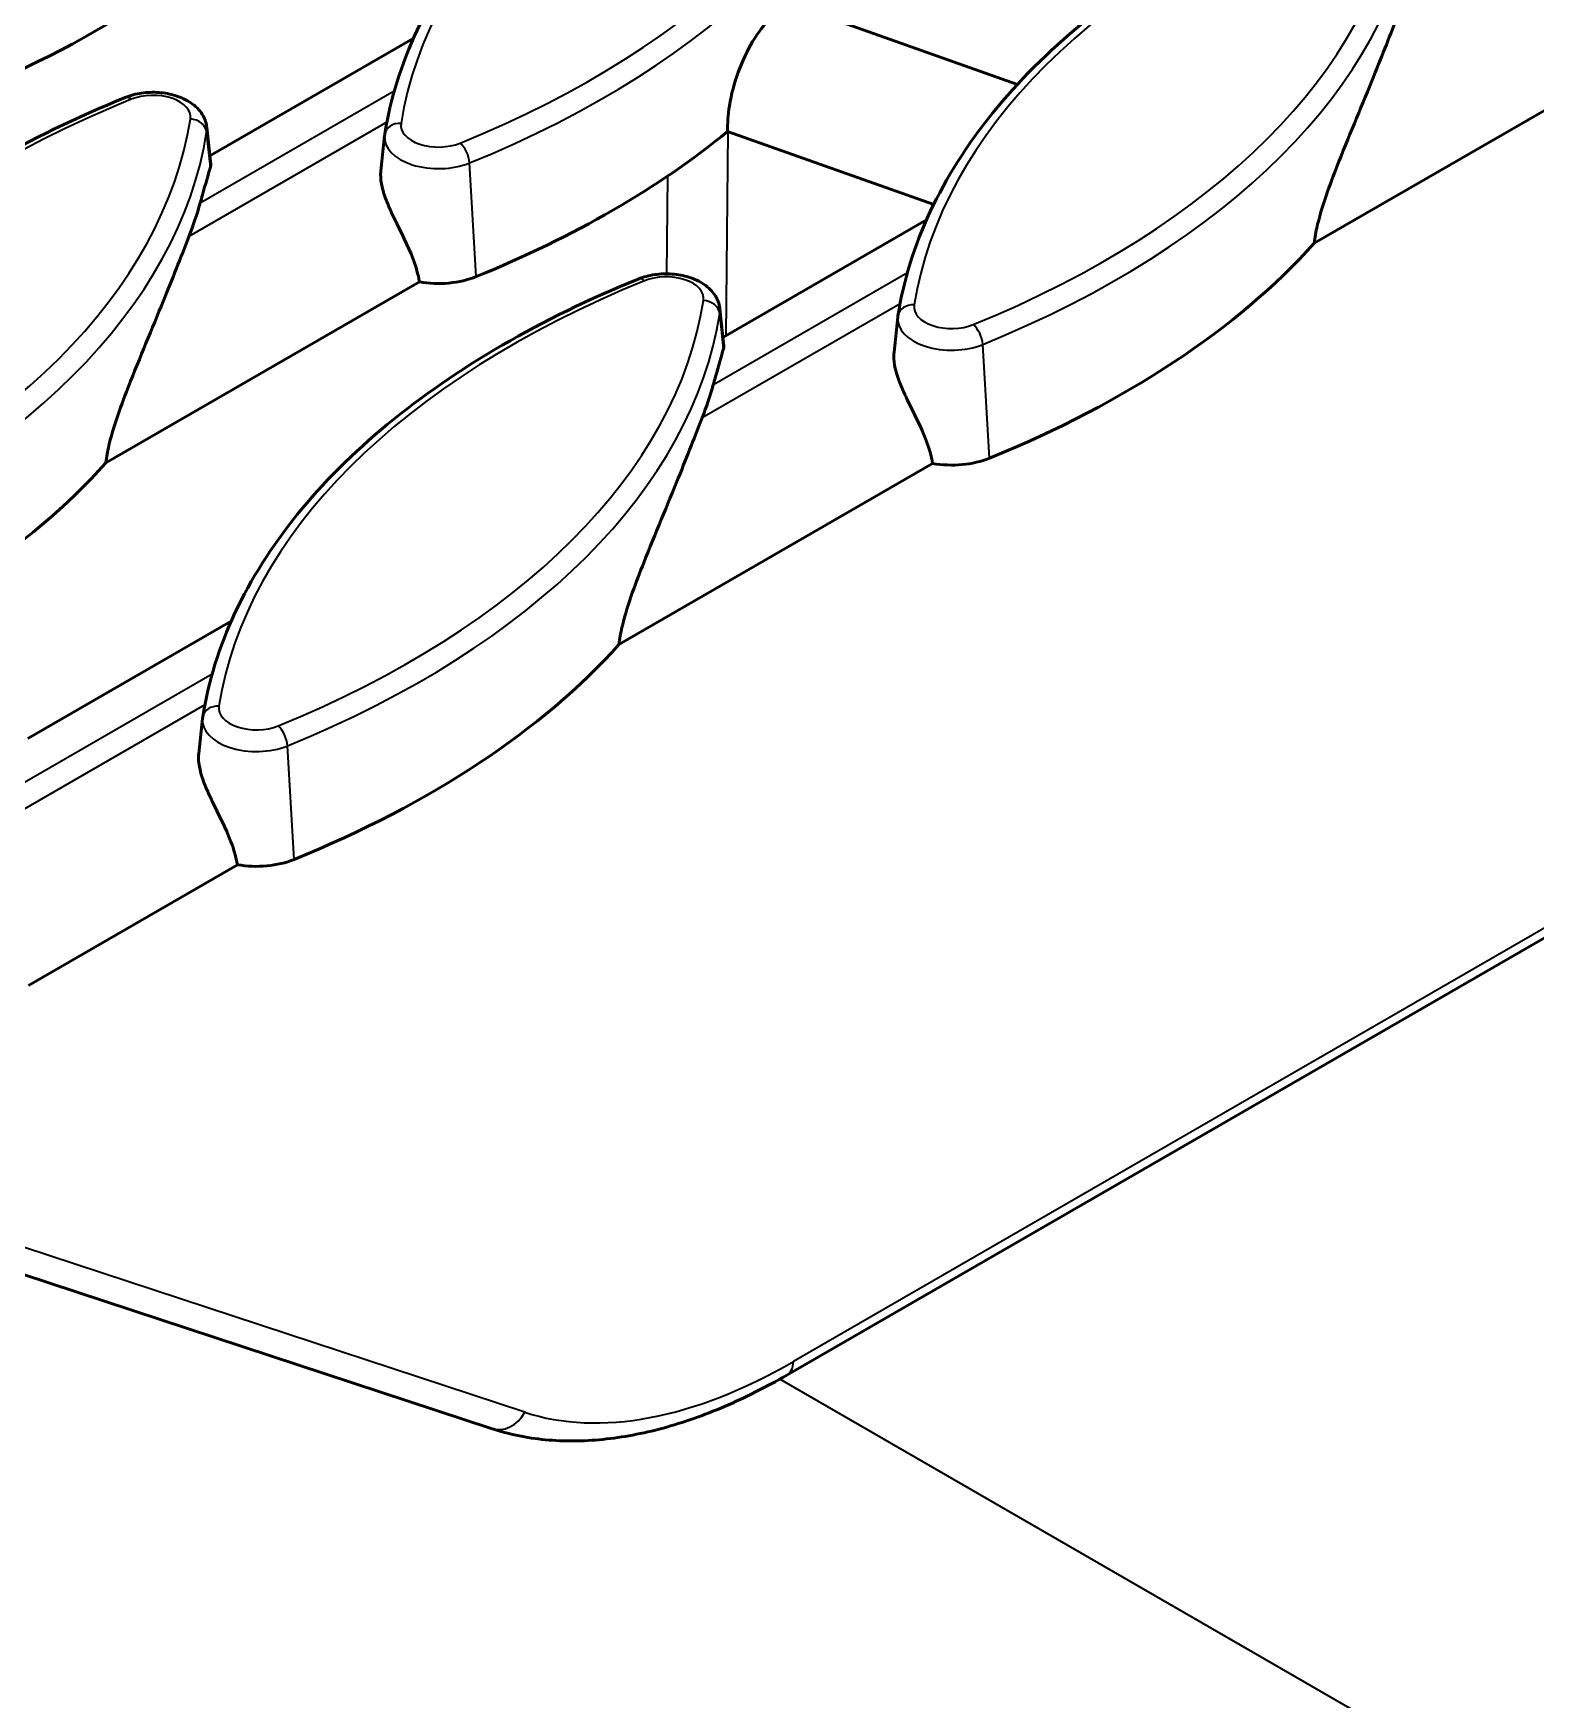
# Model space of a CAD drawing. Header units: millimetres. Extents: x 0 to 4362, y -130 to 2100.
# Drawn here: x 835.3 to 926.9, y 408 to 509.7 of the extents above; entities that cross this region are included whole.
import ezdxf

# ---------------------------------------------------------------- set-up
doc = ezdxf.new("R2010")
doc.units = ezdxf.units.MM
doc.header["$LTSCALE"] = 5
doc.layers.add('Sichtbar (ISO)', color=7, linetype='Continuous', lineweight=50)
doc.layers.add('Sichtbar schmal (ISO)', color=7, linetype='Continuous', lineweight=35)

msp = doc.modelspace()

# ---------------------------------------------------------------- linework, layer by layer
at = {"layer": 'Sichtbar (ISO)'}
for p, q in [((895.313, 506.583), (881.987, 511.299)), ((846.026, 502.224), (858.444, 509.393)), ((913.421, 496.891), (932.561, 507.941)), ((845.839, 503.963), (846.081, 501.712)), ((890.2, 499.258), (877.622, 503.709)), ((856.693, 503.458), (856.463, 501.313)), ((877.341, 491.143), (889.759, 498.312)), ((839.68, 483.477), (858.82, 494.527)), ((877.154, 492.882), (877.396, 490.631)), ((888.008, 492.377), (887.778, 490.231)), ((980.229, 484.949), (881.234, 427.794)), ((870.995, 472.396), (890.134, 483.446)), ((834.914, 466.648), (847.332, 473.817)), ((845.582, 467.882), (845.351, 465.737)), ((834.952, 451.587), (847.708, 458.951)), ((863.203, 424.532), (832.693, 434.582))]:
    msp.add_line(p, q, dxfattribs=at)
for centre, major_axis, start_param, end_param in [((794.34, 535.927), (-63.568, 0), 2.1848933, 2.6638716), ((825.655, 524.846), (-63.568, 0), 2.1848933, 2.5278613), ((783.229, 505.25), (63.043, 0), 6.0631154, 6.1203042), ((856.97, 513.765), (-63.568, 0), 2.1848933, 2.6638716), ((859.98, 496.737), (-4, 0), 1.2765781, 2.1848933), ((814.543, 494.169), (63.043, 0), 6.0631154, 6.1203042), ((783.229, 500.351), (-63.568, 0), 2.1848933, 2.6638716), ((891.294, 485.656), (-4, 0), 1.2765781, 2.1848933), ((814.543, 489.27), (-63.568, 0), 2.1848933, 2.6638716), ((848.868, 461.162), (-4, 0), 1.2765781, 2.1848933)]:
    msp.add_ellipse(centre, major_axis=major_axis, ratio=0.5773503, start_param=start_param, end_param=end_param, dxfattribs=at)
for points, knots in [([(856.705, 503.544), (857.043, 505.696), (857.704, 507.825), (859.641, 511.967), (860.917, 513.98), (864.033, 517.832), (865.874, 519.671), (870.062, 523.129), (872.408, 524.747), (877.538, 527.72), (880.32, 529.075), (883.279, 530.279)], [5.58828531, 5.58828531, 5.58828531, 5.58828531, 5.76152555, 5.76152555, 5.9347658, 5.9347658, 6.10800604, 6.10800604, 6.28124629, 6.28124629, 6.45448653, 6.45448653, 6.45448653, 6.45448653]), ([(888.02, 492.463), (888.358, 494.615), (889.019, 496.744), (890.956, 500.886), (892.232, 502.899), (895.348, 506.751), (897.189, 508.59), (901.376, 512.048), (903.723, 513.666), (908.852, 516.639), (911.635, 517.993), (914.594, 519.198)], [5.58828531, 5.58828531, 5.58828531, 5.58828531, 5.76152555, 5.76152555, 5.9347658, 5.9347658, 6.10800604, 6.10800604, 6.28124629, 6.28124629, 6.45448653, 6.45448653, 6.45448653, 6.45448653]), ([(877.622, 503.709), (877.61, 504.19), (877.647, 504.724), (877.844, 505.969), (878.038, 506.689), (878.507, 507.975), (878.813, 508.627), (879.488, 509.757), (879.857, 510.236), (880.549, 510.924), (880.918, 511.179), (881.523, 511.375), (881.77, 511.374), (881.987, 511.298)], [0.0465019, 0.0465019, 0.0465019, 0.0465019, 0.2065634, 0.2065634, 0.4131269, 0.4131269, 0.619287, 0.619287, 0.825447, 0.825447, 1.0316859, 1.0316859, 1.1904579, 1.1904579, 1.1904579, 1.1904579]), ([(918.493, 510.718), (918.089, 509.677), (917.596, 508.421), (916.383, 505.43), (915.634, 503.66), (914.49, 500.758), (913.948, 499.359), (913.552, 497.732), (913.479, 497.373), (913.431, 496.981), (913.426, 496.936), (913.421, 496.891)], [5.0571531, 5.0571531, 5.0571531, 5.0571531, 5.5983494, 5.5983494, 6.239433, 6.239433, 6.6427143, 6.6427143, 6.7428645, 6.7428645, 6.7559465, 6.7559465, 6.7559465, 6.7559465]), ([(814.278, 479.05), (814.617, 481.201), (815.278, 483.33), (817.215, 487.472), (818.491, 489.485), (821.607, 493.337), (823.448, 495.177), (827.635, 498.634), (829.982, 500.252), (835.111, 503.225), (837.894, 504.58), (840.853, 505.784)], [5.58828531, 5.58828531, 5.58828531, 5.58828531, 5.76152555, 5.76152555, 5.9347658, 5.9347658, 6.10800604, 6.10800604, 6.28124629, 6.28124629, 6.45448653, 6.45448653, 6.45448653, 6.45448653]), ([(840.853, 505.784), (841.172, 505.914), (841.514, 506.002), (842.213, 506.101), (842.57, 506.113), (843.273, 506.06), (843.618, 505.997), (844.277, 505.791), (844.591, 505.647), (845.14, 505.272), (845.38, 505.044), (845.696, 504.539), (845.795, 504.287), (845.835, 504.001), (845.837, 503.982), (845.839, 503.963)], [0.1713012, 0.1713012, 0.1713012, 0.1713012, 0.5447081, 0.5447081, 0.9139605, 0.9139605, 1.2818418, 1.2818418, 1.6552499, 1.6552499, 2.0093361, 2.0093361, 2.2758247, 2.2758247, 2.2942911, 2.2942911, 2.2942911, 2.2942911]), ([(856.693, 503.458), (856.694, 503.464), (856.695, 503.47), (856.696, 503.481), (856.697, 503.487), (856.698, 503.499), (856.699, 503.504), (856.701, 503.516), (856.701, 503.522), (856.703, 503.533), (856.704, 503.539), (856.705, 503.544)], [5.559690499, 5.559690499, 5.559690499, 5.559690499, 5.565409461, 5.565409461, 5.571128423, 5.571128423, 5.576847385, 5.576847385, 5.582566347, 5.582566347, 5.588285309, 5.588285309, 5.588285309, 5.588285309]), ([(846.06, 501.529), (845.922, 501.071), (845.757, 500.477), (845.533, 499.685), (845.487, 499.519), (845.438, 499.347)], [1.09829535, 1.09829535, 1.09829535, 1.09829535, 1.45268918, 1.45268918, 1.54121651, 1.54121651, 1.54121651, 1.54121651]), ([(846.081, 501.712), (846.083, 501.693), (846.084, 501.673), (846.08, 501.613), (846.073, 501.572), (846.06, 501.529)], [3.52470314, 3.52470314, 3.52470314, 3.52470314, 3.543240058, 3.543240058, 3.576592277, 3.576592277, 3.576592277, 3.576592277]), ([(858.82, 494.527), (858.742, 494.986), (858.605, 495.455), (858.114, 496.753), (857.675, 497.586), (857.14, 498.696), (856.983, 499.034), (856.715, 499.701), (856.606, 500.031), (856.48, 500.584), (856.445, 500.857), (856.452, 501.181), (856.456, 501.248), (856.463, 501.313)], [2.82851537, 2.82851537, 2.82851537, 2.82851537, 2.9796104, 2.9796104, 3.24690309, 3.24690309, 3.34987153, 3.34987153, 3.45283997, 3.45283997, 3.54324006, 3.54324006, 3.56691242, 3.56691242, 3.56691242, 3.56691242]), ([(844.752, 497.304), (844.348, 496.263), (843.855, 495.007), (842.642, 492.016), (841.893, 490.246), (840.749, 487.344), (840.207, 485.945), (839.811, 484.318), (839.738, 483.959), (839.69, 483.567), (839.685, 483.522), (839.68, 483.477)], [5.0571531, 5.0571531, 5.0571531, 5.0571531, 5.5983494, 5.5983494, 6.239433, 6.239433, 6.6427143, 6.6427143, 6.7428645, 6.7428645, 6.7559465, 6.7559465, 6.7559465, 6.7559465]), ([(845.593, 467.969), (845.931, 470.12), (846.593, 472.249), (848.53, 476.391), (849.805, 478.404), (852.922, 482.256), (854.763, 484.095), (858.95, 487.553), (861.297, 489.171), (866.426, 492.144), (869.208, 493.499), (872.168, 494.703)], [5.58828531, 5.58828531, 5.58828531, 5.58828531, 5.76152555, 5.76152555, 5.9347658, 5.9347658, 6.10800604, 6.10800604, 6.28124629, 6.28124629, 6.45448653, 6.45448653, 6.45448653, 6.45448653]), ([(872.168, 494.703), (872.487, 494.833), (872.829, 494.921), (873.528, 495.02), (873.885, 495.032), (874.587, 494.979), (874.933, 494.916), (875.592, 494.71), (875.906, 494.566), (876.454, 494.191), (876.695, 493.963), (877.011, 493.458), (877.11, 493.206), (877.15, 492.92), (877.152, 492.901), (877.154, 492.882)], [0.1713012, 0.1713012, 0.1713012, 0.1713012, 0.5447081, 0.5447081, 0.9139605, 0.9139605, 1.2818418, 1.2818418, 1.6552499, 1.6552499, 2.0093361, 2.0093361, 2.2758247, 2.2758247, 2.2942911, 2.2942911, 2.2942911, 2.2942911]), ([(888.008, 492.377), (888.009, 492.383), (888.009, 492.389), (888.011, 492.4), (888.011, 492.406), (888.013, 492.418), (888.014, 492.423), (888.015, 492.435), (888.016, 492.441), (888.018, 492.452), (888.019, 492.458), (888.02, 492.463)], [5.559690499, 5.559690499, 5.559690499, 5.559690499, 5.565409461, 5.565409461, 5.571128423, 5.571128423, 5.576847385, 5.576847385, 5.582566347, 5.582566347, 5.588285309, 5.588285309, 5.588285309, 5.588285309]), ([(877.374, 490.448), (877.237, 489.99), (877.072, 489.395), (876.848, 488.604), (876.801, 488.438), (876.752, 488.266)], [1.09829535, 1.09829535, 1.09829535, 1.09829535, 1.45268918, 1.45268918, 1.54121651, 1.54121651, 1.54121651, 1.54121651]), ([(877.396, 490.631), (877.398, 490.612), (877.398, 490.591), (877.395, 490.532), (877.387, 490.491), (877.374, 490.448)], [3.52470314, 3.52470314, 3.52470314, 3.52470314, 3.543240058, 3.543240058, 3.576592277, 3.576592277, 3.576592277, 3.576592277]), ([(890.134, 483.446), (890.057, 483.905), (889.92, 484.374), (889.429, 485.672), (888.989, 486.505), (888.454, 487.615), (888.297, 487.953), (888.03, 488.62), (887.921, 488.95), (887.795, 489.503), (887.759, 489.776), (887.767, 490.1), (887.771, 490.167), (887.778, 490.231)], [2.82851537, 2.82851537, 2.82851537, 2.82851537, 2.9796104, 2.9796104, 3.24690309, 3.24690309, 3.34987153, 3.34987153, 3.45283997, 3.45283997, 3.54324006, 3.54324006, 3.56691242, 3.56691242, 3.56691242, 3.56691242]), ([(876.066, 486.223), (875.663, 485.182), (875.17, 483.926), (873.957, 480.935), (873.208, 479.165), (872.063, 476.263), (871.521, 474.864), (871.126, 473.237), (871.053, 472.878), (871.004, 472.486), (870.999, 472.441), (870.995, 472.396)], [5.0571531, 5.0571531, 5.0571531, 5.0571531, 5.5983494, 5.5983494, 6.239433, 6.239433, 6.6427143, 6.6427143, 6.7428645, 6.7428645, 6.7559465, 6.7559465, 6.7559465, 6.7559465]), ([(845.582, 467.882), (845.582, 467.888), (845.583, 467.894), (845.584, 467.905), (845.585, 467.911), (845.587, 467.923), (845.587, 467.928), (845.589, 467.94), (845.59, 467.946), (845.591, 467.957), (845.592, 467.963), (845.593, 467.969)], [5.559690499, 5.559690499, 5.559690499, 5.559690499, 5.565409461, 5.565409461, 5.571128423, 5.571128423, 5.576847385, 5.576847385, 5.582566347, 5.582566347, 5.588285309, 5.588285309, 5.588285309, 5.588285309]), ([(847.708, 458.951), (847.63, 459.41), (847.493, 459.879), (847.003, 461.177), (846.563, 462.01), (846.028, 463.12), (845.871, 463.459), (845.603, 464.125), (845.494, 464.455), (845.369, 465.008), (845.333, 465.281), (845.34, 465.606), (845.344, 465.672), (845.351, 465.737)], [2.82851537, 2.82851537, 2.82851537, 2.82851537, 2.9796104, 2.9796104, 3.24690309, 3.24690309, 3.34987153, 3.34987153, 3.45283997, 3.45283997, 3.54324006, 3.54324006, 3.56691242, 3.56691242, 3.56691242, 3.56691242]), ([(881.234, 427.794), (879.968, 427.063), (878.7, 426.424), (876.177, 425.342), (874.922, 424.9), (872.442, 424.226), (871.217, 423.994), (868.815, 423.752), (867.639, 423.743), (865.358, 423.96), (864.254, 424.186), (863.203, 424.532)], [0, 0, 0, 0, 0.13424043, 0.13424043, 0.26848087, 0.26848087, 0.4027213, 0.4027213, 0.53696174, 0.53696174, 0.67120217, 0.67120217, 0.67120217, 0.67120217])]:
    msp.add_open_spline(points, degree=3, knots=knots, dxfattribs=at)
at = {"layer": 'Sichtbar schmal (ISO)'}
for p, q in [((845.438, 499.347), (857.285, 506.188)), ((856.833, 504.279), (844.752, 497.304)), ((846.06, 501.529), (845.832, 503.674)), ((877.537, 491.256), (877.663, 503.694)), ((862.284, 494.85), (861.877, 501.787)), ((873.954, 500.984), (873.894, 495.019)), ((890.071, 499.303), (890.098, 499.048)), ((876.752, 488.266), (888.6, 495.107)), ((888.148, 493.198), (876.066, 486.223)), ((877.374, 490.448), (877.147, 492.593)), ((893.599, 483.769), (893.191, 490.706)), ((980.642, 485.78), (881.647, 428.625)), ((834.326, 463.771), (846.174, 470.612)), ((845.721, 468.703), (833.64, 461.728)), ((851.173, 459.274), (850.765, 466.211)), ((865.241, 425.531), (832.826, 436.209)), ((1040.461, 335.371), (880.804, 427.549))]:
    msp.add_line(p, q, dxfattribs=at)
for centre, major_axis, ratio, start_param, end_param in [((919.304, 500.978), (-61.864, 0), 0.5773503, 5.3264859, 6.1926871), ((825.655, 532.194), (61.864, 0), 0.5773503, 5.3264859, 6.1926871), ((825.655, 531.449), (62.861, 0), 0.5773503, 5.3264859, 6.1926871), ((950.619, 489.897), (-61.864, 0), 0.5773503, 5.3264859, 6.1926871), ((856.97, 521.113), (61.864, 0), 0.5773503, 5.3264859, 6.1926871), ((856.97, 520.368), (62.861, 0), 0.5773503, 5.3264859, 6.1926871), ((876.878, 476.483), (-61.864, 0), 0.5773503, 5.3264859, 6.1926871), ((841.23, 504.858), (-0.377, 0.926), 0.4704822, 5.5699441, 6.2831853), ((842.553, 504.591), (2.296, 0), 0.5773503, 6.1926871, 8.4680786), ((783.229, 507.699), (61.864, 0), 0.5773503, 5.3264859, 6.1926871), ((783.229, 506.954), (62.861, 0), 0.5773503, 5.3264859, 6.1926871), ((844.84, 503.655), (0.988, -0.155), 0.8131553, 0.2143864, 1.6979163), ((842.553, 503.846), (3.292, 0), 0.5773503, 6.1926871, 6.3450887), ((857.693, 503.389), (-0.988, 0.155), 0.8131553, 4.8395089, 6.2831853), ((859.98, 504.086), (-2.296, 0), 0.5773503, 6.1926871, 8.4680786), ((859.98, 503.341), (-3.292, 0), 0.5773503, 6.221282, 8.4680786), ((861.303, 502.186), (-0.377, 0.926), 0.4704822, 4.0864142, 5.5699441), ((908.192, 465.402), (-61.864, 0), 0.5773503, 5.3264859, 6.1926871), ((872.545, 493.777), (-0.377, 0.926), 0.4704822, 5.5699441, 6.2831853), ((873.868, 493.51), (2.296, 0), 0.5773503, 6.1926871, 8.4680786), ((814.543, 496.618), (61.864, 0), 0.5773503, 5.3264859, 6.1926871), ((876.155, 492.574), (0.988, -0.155), 0.8131553, 0.2143864, 1.6979163), ((814.543, 495.873), (62.861, 0), 0.5773503, 5.3264859, 6.1926871), ((873.868, 492.765), (3.292, 0), 0.5773503, 6.1926871, 6.3450887), ((891.294, 492.26), (-3.292, 0), 0.5773503, 6.221282, 8.4680786), ((889.007, 492.308), (-0.988, 0.155), 0.8131553, 4.8395089, 6.2831853), ((891.294, 493.005), (-2.296, 0), 0.5773503, 6.1926871, 8.4680786), ((892.617, 491.105), (-0.377, 0.926), 0.4704822, 4.0864142, 5.5699441), ((846.581, 467.813), (-0.988, 0.155), 0.8131553, 4.8395089, 6.2831853), ((848.868, 468.51), (-2.296, 0), 0.5773503, 6.1926871, 8.4680786), ((848.868, 467.765), (-3.292, 0), 0.5773503, 6.221282, 8.4680786), ((850.191, 466.61), (-0.377, 0.926), 0.4704822, 4.0864142, 5.5699441), ((883.055, 458.839), (-20.415, -32.08), 0.5463791, 0.1377726, 0.8089748), ((880.234, 429.526), (1, -1.732), 0.5773503, 0, 0.7330383), ((863.829, 426.432), (-0.626, -1.9), 0.8295561, 0, 1.3624128)]:
    msp.add_ellipse(centre, major_axis=major_axis, ratio=ratio, start_param=start_param, end_param=end_param, dxfattribs=at)

doc.saveas('drawing.dxf')
